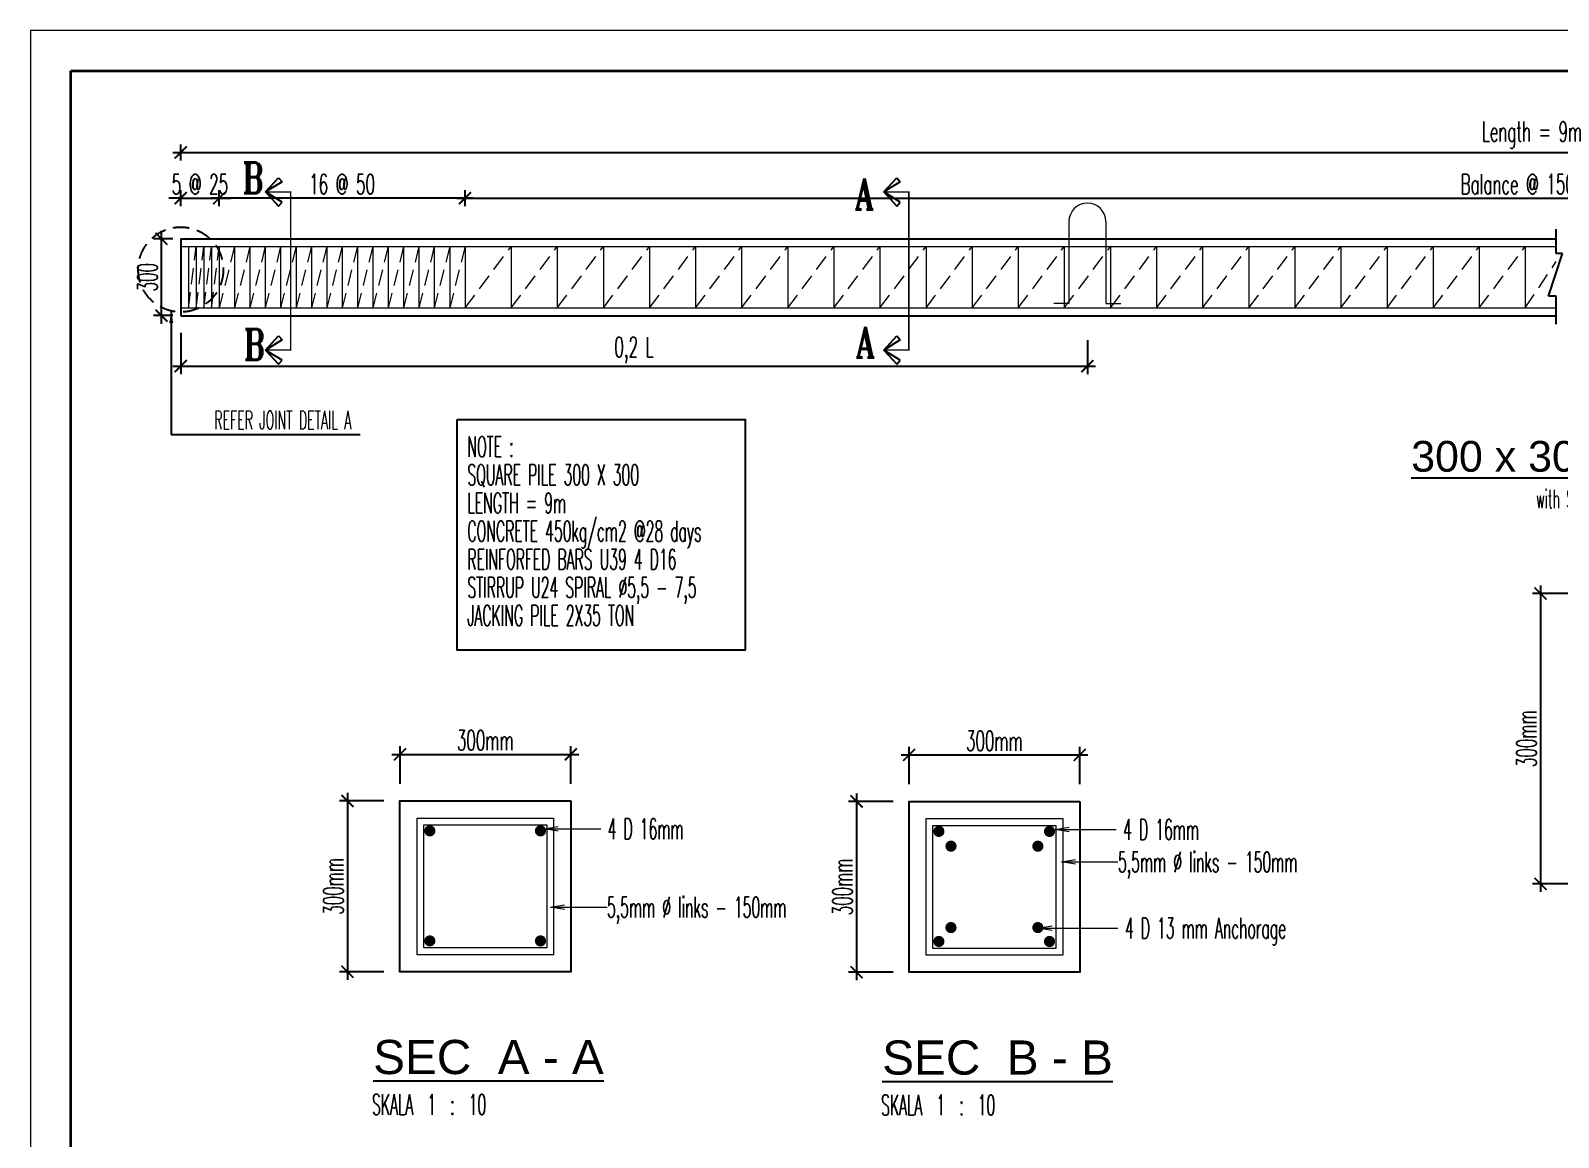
# Model space of a CAD drawing. Header units: inches. Extents: x 266054 to 836293, y -258454 to -102650.
# Drawn here: x 356461 to 375477, y -179813 to -166042 of the extents above; entities that cross this region are included whole.
import ezdxf
from ezdxf.enums import TextEntityAlignment as Align

# ---------------------------------------------------------------- set-up
doc = ezdxf.new("R2010")
doc.units = ezdxf.units.IN
doc.header["$LTSCALE"] = 800
doc.header["$MEASUREMENT"] = 0
doc.linetypes.add('DASHDOT', pattern=[1, 0.5, -0.25, 0, -0.25])
doc.linetypes.add('HIDDEN', pattern=[0.375, 0.25, -0.125])
for name, color, linetype, lineweight in [('BESI', 1, 'Continuous', 13), ('DM', 8, 'Continuous', 5), ('GRS KOP', 1, 'Continuous', 35), ('kop', 7, 'Continuous', 20)]:
    doc.layers.add(name, color=color, linetype=linetype, lineweight=lineweight)
for name, color, linetype in [('HAT', 8, 'Continuous'), ('JD', 2, 'Continuous'), ('LOGO', 7, 'Continuous'), ('TEXT', 4, 'Continuous'), ('TXT', 7, 'Continuous')]:
    doc.layers.add(name, color=color, linetype=linetype)
doc.styles.add('BARU', font='arial.ttf')
doc.styles.add('DICK STYLE 100', font='romans.shx', dxfattribs={"width": 0.6, "height": 300})
doc.styles.add('JD', font='sanss___.ttf', dxfattribs={"height": 600})
doc.styles.add('judul', font='romant.shx', dxfattribs={"height": 0.5})
doc.styles.add('ROMANS', font='romans.shx', dxfattribs={"width": 0.8, "height": 0.25})
doc.styles.add('ROMANTIC', font='romans.shx', dxfattribs={"width": 0.55, "height": 250})
doc.styles.get("Standard").update_dxf_attribs({"font": 'romans.shx'})
doc.dimstyles.new('125', dxfattribs={"dimtxt": 350, "dimasz": 150, "dimexe": 100, "dimexo": 100, "dimgap": 50, "dimtad": 1, "dimdec": 0, "dimlfac": 1.25, "dimrnd": 1, "dimtxsty": 'ROMANTIC', "dimblk": 'ARCHTICK', "dimcen": 25, "dimdle": 100, "dimclrd": 16, "dimclre": 16, "dimclrt": 2, "dimadec": 0, "dimazin": 2, "dimtfac": 1, "dimtdec": 0, "dimtix": 1, "dimtmove": 0, "dimatfit": 3, "dimfxl": 0, "dimarcsym": 0})
doc.dimstyles.new('20', dxfattribs={"dimtxt": 250, "dimasz": 150, "dimexe": 50, "dimexo": 50, "dimgap": 50, "dimtad": 1, "dimdec": 0, "dimlfac": 0.2, "dimrnd": 1, "dimtxsty": 'DICK STYLE 100', "dimblk": 'ARCHTICK', "dimcen": 100, "dimdle": 50, "dimclrd": 18, "dimclre": 18, "dimclrt": 7, "dimadec": 0, "dimazin": 2, "dimtfac": 1, "dimtdec": 0, "dimtix": 1, "dimtmove": 0, "dimatfit": 3, "dimfxl": 0, "dimarcsym": 0})

# ---------------------------------------------------------------- blocks, each defined once
blk = doc.blocks.new('kop')
at = {"layer": 'GRS KOP'}
blk.add_lwpolyline([(1, 54), (83, 54), (83, 1), (1, 1)], close=True, dxfattribs=at)
at = {"layer": 'kop', "color": 7}
for p, q in [((84, 55), (0, 55)), ((0, 55), (0, 0))]:
    blk.add_line(p, q, dxfattribs=at)
at = {"layer": 'kop', "style": 'BARU', "flags": 4}
for p, height in [((73.8, 5.4), 0.35), ((80.303, 5.382), 0.25), ((73.8, 4.9), 0.35), ((80.303, 4.882), 0.25), ((73.8, 4.4), 0.35), ((80.303, 4.382), 0.25)]:
    blk.add_attdef('-', p, '', height=height, dxfattribs=at)
at = {"layer": 'kop', "flags": 4}
for tag, p in [('AR-00', (78.057, 2.648)), ('00', (81.238, 2.647))]:
    blk.add_attdef(tag, text='', height=0.35, dxfattribs=at).set_placement(p, align=Align.MIDDLE)
blk = doc.blocks.new('_ArchTick')
at = {"layer": 'LOGO', "color": 0, "const_width": 0.15}
blk.add_lwpolyline([(-0.5, -0.5), (0.5, 0.5)], dxfattribs=at)
blk = doc.blocks.new('*D239')
at = {"layer": 'Defpoints', "color": 0, "ltscale": 6}
for p in [(376360, -173046), (375254, -176658), (376360, -176658)]:
    blk.add_point(p, dxfattribs=at)
at = {"layer": 'HAT', "color": 16, "lineweight": -2, "ltscale": 6}
for p, q in [((376260, -173046), (375154, -173046)), ((375254, -172946), (375254, -176758)), ((376260, -176658), (375154, -176658))]:
    blk.add_line(p, q, dxfattribs=at)
at = {"layer": 'HAT', "color": 16, "lineweight": -2, "ltscale": 6, "xscale": 150, "yscale": 150, "zscale": 150}
for p, rotation in [((375254, -173046), 90), ((375254, -176658), 270)]:
    blk.add_blockref('_ArchTick', p, dxfattribs=dict(at, rotation=rotation))
at = {"layer": 'HAT', "color": 2, "lineweight": 0, "ltscale": 6, "insert": (375079, -174852), "char_height": 250, "attachment_point": 5, "rotation": 90, "style": 'ROMANTIC'}
blk.add_mtext('300mm', dxfattribs=at)
blk = doc.blocks.new('*D246')
at = {"layer": 'Defpoints', "color": 0, "ltscale": 6}
for p in [(391967, -167558), (358330, -167757), (391967, -167757)]:
    blk.add_point(p, dxfattribs=at)
at = {"layer": 'HAT', "color": 16, "lineweight": -2, "ltscale": 6}
for p, q in [((358330, -167657), (358330, -167458)), ((391967, -167657), (391967, -167458)), ((358230, -167558), (392067, -167558))]:
    blk.add_line(p, q, dxfattribs=at)
at = {"layer": 'HAT', "color": 16, "lineweight": -2, "ltscale": 6, "xscale": 150, "yscale": 150, "zscale": 150, "rotation": 180}
blk.add_blockref('_ArchTick', (358330, -167558), dxfattribs=at)
at = {"layer": 'HAT', "color": 16, "lineweight": -2, "ltscale": 6, "xscale": 150, "yscale": 150, "zscale": 150}
blk.add_blockref('_ArchTick', (391967, -167558), dxfattribs=at)
at = {"layer": 'HAT', "color": 2, "lineweight": 0, "ltscale": 6, "insert": (375148, -167341), "char_height": 250, "attachment_point": 5, "style": 'ROMANTIC'}
blk.add_mtext('Length = 9m', dxfattribs=at)
blk = doc.blocks.new('*D247')
at = {"layer": 'Defpoints', "color": 0, "ltscale": 6}
for p in [(388428, -168128), (361868, -168327), (388428, -168327)]:
    blk.add_point(p, dxfattribs=at)
at = {"layer": 'HAT', "color": 16, "lineweight": -2, "ltscale": 6}
for p, q in [((361868, -168227), (361868, -168028)), ((388428, -168227), (388428, -168028)), ((361768, -168128), (388528, -168128))]:
    blk.add_line(p, q, dxfattribs=at)
at = {"layer": 'HAT', "color": 16, "lineweight": -2, "ltscale": 6, "xscale": 150, "yscale": 150, "zscale": 150, "rotation": 180}
blk.add_blockref('_ArchTick', (361868, -168128), dxfattribs=at)
at = {"layer": 'HAT', "color": 16, "lineweight": -2, "ltscale": 6, "xscale": 150, "yscale": 150, "zscale": 150}
blk.add_blockref('_ArchTick', (388428, -168128), dxfattribs=at)
at = {"layer": 'HAT', "color": 2, "lineweight": 0, "ltscale": 6, "insert": (375148, -167953), "char_height": 250, "attachment_point": 5, "style": 'ROMANTIC'}
blk.add_mtext('Balance @ 150mm', dxfattribs=at)
blk = doc.blocks.new('*D248')
at = {"layer": 'Defpoints', "color": 0, "ltscale": 6}
for p in [(358330, -169704), (369614, -169794), (369614, -170217)]:
    blk.add_point(p, dxfattribs=at)
at = {"layer": 'HAT', "color": 16, "lineweight": -2, "ltscale": 6}
for p, q in [((358330, -169804), (358330, -170317)), ((369614, -169894), (369614, -170317)), ((358230, -170217), (369714, -170217))]:
    blk.add_line(p, q, dxfattribs=at)
at = {"layer": 'HAT', "color": 16, "lineweight": -2, "ltscale": 6, "xscale": 150, "yscale": 150, "zscale": 150, "rotation": 180}
blk.add_blockref('_ArchTick', (358330, -170217), dxfattribs=at)
at = {"layer": 'HAT', "color": 16, "lineweight": -2, "ltscale": 6, "xscale": 150, "yscale": 150, "zscale": 150}
blk.add_blockref('_ArchTick', (369614, -170217), dxfattribs=at)
at = {"layer": 'HAT', "color": 2, "lineweight": 0, "ltscale": 6, "insert": (363972, -170018), "char_height": 250, "attachment_point": 5, "style": 'ROMANTIC'}
blk.add_mtext('0,2 L', dxfattribs=at)
blk = doc.blocks.new('*D249')
at = {"layer": 'Defpoints', "color": 0, "ltscale": 6}
for p in [(358090, -168633), (358330, -168633), (358330, -169589)]:
    blk.add_point(p, dxfattribs=at)
at = {"layer": 'HAT', "color": 16, "lineweight": -2, "ltscale": 6}
for p, q in [((358230, -168633), (357990, -168633)), ((358090, -169689), (358090, -168533)), ((358230, -169589), (357990, -169589))]:
    blk.add_line(p, q, dxfattribs=at)
at = {"layer": 'HAT', "color": 16, "lineweight": -2, "ltscale": 6, "xscale": 150, "yscale": 150, "zscale": 150}
for p, rotation in [((358090, -168633), 90), ((358090, -169589), 270)]:
    blk.add_blockref('_ArchTick', p, dxfattribs=dict(at, rotation=rotation))
at = {"layer": 'HAT', "color": 2, "lineweight": 0, "ltscale": 6, "insert": (357915, -169111), "char_height": 250, "attachment_point": 5, "rotation": 90, "style": 'ROMANTIC'}
blk.add_mtext('300', dxfattribs=at)
blk = doc.blocks.new('*D250')
at = {"layer": 'Defpoints', "color": 0, "ltscale": 6}
for p in [(358808, -168128), (358330, -168327), (358808, -168327)]:
    blk.add_point(p, dxfattribs=at)
at = {"layer": 'HAT', "color": 16, "lineweight": -2, "ltscale": 6}
for p, q in [((358330, -168227), (358330, -168028)), ((358808, -168227), (358808, -168028)), ((358330, -168128), (358180, -168128)), ((358330, -168128), (358808, -168128)), ((358808, -168128), (358958, -168128))]:
    blk.add_line(p, q, dxfattribs=at)
at = {"layer": 'HAT', "color": 16, "lineweight": -2, "ltscale": 6, "xscale": 150, "yscale": 150, "zscale": 150}
blk.add_blockref('_ArchTick', (358330, -168128), dxfattribs=at)
at = {"layer": 'HAT', "color": 16, "lineweight": -2, "ltscale": 6, "xscale": 150, "yscale": 150, "zscale": 150, "rotation": 180}
blk.add_blockref('_ArchTick', (358808, -168128), dxfattribs=at)
at = {"layer": 'HAT', "color": 2, "lineweight": 0, "ltscale": 6, "insert": (358569, -167953), "char_height": 250, "attachment_point": 5, "style": 'ROMANTIC'}
blk.add_mtext('5 @ 25', dxfattribs=at)
blk = doc.blocks.new('*D251')
at = {"layer": 'Defpoints', "color": 0, "ltscale": 6}
for p in [(358808, -168128), (358808, -168327), (361868, -168327)]:
    blk.add_point(p, dxfattribs=at)
at = {"layer": 'HAT', "color": 16, "lineweight": -2, "ltscale": 6}
for p, q in [((358808, -168227), (358808, -168028)), ((361868, -168227), (361868, -168028)), ((361968, -168128), (358708, -168128))]:
    blk.add_line(p, q, dxfattribs=at)
at = {"layer": 'HAT', "color": 16, "lineweight": -2, "ltscale": 6, "xscale": 150, "yscale": 150, "zscale": 150, "rotation": 180}
blk.add_blockref('_ArchTick', (358808, -168128), dxfattribs=at)
at = {"layer": 'HAT', "color": 16, "lineweight": -2, "ltscale": 6, "xscale": 150, "yscale": 150, "zscale": 150}
blk.add_blockref('_ArchTick', (361868, -168128), dxfattribs=at)
at = {"layer": 'HAT', "color": 2, "lineweight": 0, "ltscale": 6, "insert": (360338, -167953), "char_height": 250, "attachment_point": 5, "style": 'ROMANTIC'}
blk.add_mtext('16 @ 50', dxfattribs=at)
blk = doc.blocks.new('*D259')
at = {"layer": 'Defpoints', "color": 0, "ltscale": 6}
for p in [(369520, -175054), (367395, -175520), (369520, -175520)]:
    blk.add_point(p, dxfattribs=at)
at = {"layer": 'HAT', "color": 16, "lineweight": -2, "ltscale": 6}
for p, q in [((367295, -175054), (369620, -175054)), ((367395, -175420), (367395, -174954)), ((369520, -175420), (369520, -174954))]:
    blk.add_line(p, q, dxfattribs=at)
at = {"layer": 'HAT', "color": 16, "lineweight": -2, "ltscale": 6, "xscale": 150, "yscale": 150, "zscale": 150, "rotation": 180}
blk.add_blockref('_ArchTick', (367395, -175054), dxfattribs=at)
at = {"layer": 'HAT', "color": 16, "lineweight": -2, "ltscale": 6, "xscale": 150, "yscale": 150, "zscale": 150}
blk.add_blockref('_ArchTick', (369520, -175054), dxfattribs=at)
at = {"layer": 'HAT', "color": 2, "lineweight": 0, "ltscale": 6, "insert": (368457, -174879), "char_height": 250, "attachment_point": 5, "style": 'ROMANTIC'}
blk.add_mtext('300mm', dxfattribs=at)
blk = doc.blocks.new('_OPEN')
at = {"color": 7, "linetype": 'ByBlock'}
for p, q in [((-1, 0.17), (0, 0)), ((0, 0), (-1, -0.17)), ((0, 0), (-1, 0))]:
    blk.add_line(p, q, dxfattribs=at)
blk = doc.blocks.new('*D261')
at = {"layer": 'Defpoints', "color": 0, "ltscale": 6}
for p in [(367295, -175633), (366741, -177758), (367295, -177758)]:
    blk.add_point(p, dxfattribs=at)
at = {"layer": 'HAT', "color": 16, "lineweight": -2, "ltscale": 6}
for p, q in [((367195, -175633), (366641, -175633)), ((366741, -175533), (366741, -177858)), ((367195, -177758), (366641, -177758))]:
    blk.add_line(p, q, dxfattribs=at)
at = {"layer": 'HAT', "color": 16, "lineweight": -2, "ltscale": 6, "xscale": 150, "yscale": 150, "zscale": 150}
for p, rotation in [((366741, -175633), 90), ((366741, -177758), 270)]:
    blk.add_blockref('_ArchTick', p, dxfattribs=dict(at, rotation=rotation))
at = {"layer": 'HAT', "color": 2, "lineweight": 0, "ltscale": 6, "insert": (366566, -176696), "char_height": 250, "attachment_point": 5, "rotation": 90, "style": 'ROMANTIC'}
blk.add_mtext('300mm', dxfattribs=at)
blk = doc.blocks.new('*D262')
at = {"layer": 'Defpoints', "color": 0, "ltscale": 6}
for p in [(363184, -175047), (361059, -175513), (363184, -175513)]:
    blk.add_point(p, dxfattribs=at)
at = {"layer": 'HAT', "color": 16, "lineweight": -2, "ltscale": 6}
for p, q in [((361059, -175413), (361059, -174947)), ((363184, -175413), (363184, -174947)), ((360959, -175047), (363284, -175047))]:
    blk.add_line(p, q, dxfattribs=at)
at = {"layer": 'HAT', "color": 16, "lineweight": -2, "ltscale": 6, "xscale": 150, "yscale": 150, "zscale": 150, "rotation": 180}
blk.add_blockref('_ArchTick', (361059, -175047), dxfattribs=at)
at = {"layer": 'HAT', "color": 16, "lineweight": -2, "ltscale": 6, "xscale": 150, "yscale": 150, "zscale": 150}
blk.add_blockref('_ArchTick', (363184, -175047), dxfattribs=at)
at = {"layer": 'HAT', "color": 2, "lineweight": 0, "ltscale": 6, "insert": (362121, -174872), "char_height": 250, "attachment_point": 5, "style": 'ROMANTIC'}
blk.add_mtext('300mm', dxfattribs=at)
blk = doc.blocks.new('*D263')
at = {"layer": 'Defpoints', "color": 0, "ltscale": 6}
for p in [(360959, -175627), (360405, -177752), (360959, -177752)]:
    blk.add_point(p, dxfattribs=at)
at = {"layer": 'HAT', "color": 16, "lineweight": -2, "ltscale": 6}
for p, q in [((360859, -175627), (360305, -175627)), ((360405, -175527), (360405, -177852)), ((360859, -177752), (360305, -177752))]:
    blk.add_line(p, q, dxfattribs=at)
at = {"layer": 'HAT', "color": 16, "lineweight": -2, "ltscale": 6, "xscale": 150, "yscale": 150, "zscale": 150}
for p, rotation in [((360405, -175627), 90), ((360405, -177752), 270)]:
    blk.add_blockref('_ArchTick', p, dxfattribs=dict(at, rotation=rotation))
at = {"layer": 'HAT', "color": 2, "lineweight": 0, "ltscale": 6, "insert": (360230, -176689), "char_height": 250, "attachment_point": 5, "rotation": 90, "style": 'ROMANTIC'}
blk.add_mtext('300mm', dxfattribs=at)

msp = doc.modelspace()

# ---------------------------------------------------------------- linework, layer by layer
at = {"color": 8, "linetype": 'Continuous'}
for p, q in [((359547.4, -167873), (359592, -167925.5)), ((367241, -167873), (367285.6, -167925.5)), ((359592, -167925.5), (359386, -168050.6)), ((359592, -168175.7), (359386, -168050.6)), ((367285.6, -167925.5), (367079.6, -168050.6)), ((367285.6, -168175.7), (367079.6, -168050.6)), ((359547.4, -168228.1), (359592, -168175.7)), ((367241, -168228.1), (367285.6, -168175.7)), ((359592, -169891.5), (359386, -170016.6)), ((359547.4, -169839.1), (359592, -169891.5)), ((367285.6, -169891.5), (367079.6, -170016.6)), ((367241, -169839.1), (367285.6, -169891.5)), ((359592, -170141.7), (359386, -170016.6)), ((359547.4, -170194.1), (359592, -170141.7)), ((367285.6, -170141.7), (367079.6, -170016.6)), ((367241, -170194.1), (367285.6, -170141.7))]:
    msp.add_line(p, q, dxfattribs=at)
at = {"layer": 'BESI', "color": 1, "linetype": 'Continuous'}
for p, q in [((369384.5, -168418.9), (369384.5, -169437.5)), ((369843.5, -168418.9), (369843.5, -169437.5)), ((358330.3, -168728.7), (375450.6, -168728.7)), ((358425.9, -168728.7), (358425.9, -169493.7)), ((358521.5, -168728.7), (358521.5, -169493.7)), ((358617.2, -168728.7), (358617.2, -169493.7)), ((358712.8, -168728.7), (358712.8, -169493.7)), ((358808.4, -168728.7), (358808.4, -169493.7)), ((358999.7, -168728.7), (358999.7, -169493.7)), ((359190.9, -168728.7), (359190.9, -169493.7)), ((359382.2, -168728.7), (359382.2, -169493.7)), ((359573.4, -168728.7), (359573.4, -169493.7)), ((359764.7, -168728.7), (359764.7, -169493.7)), ((359955.9, -168728.7), (359955.9, -169493.7)), ((360147.2, -168728.7), (360147.2, -169493.7)), ((360338.4, -168728.7), (360338.4, -169493.7)), ((360529.7, -168728.7), (360529.7, -169493.7)), ((360720.9, -168728.7), (360720.9, -169493.7)), ((360912.2, -168728.7), (360912.2, -169493.7)), ((361103.4, -168728.7), (361103.4, -169493.7)), ((361294.7, -168728.7), (361294.7, -169493.7)), ((361485.9, -168728.7), (361485.9, -169493.7)), ((361677.2, -168728.7), (361677.2, -169493.7)), ((361868.4, -168728.7), (361868.4, -169493.7)), ((362442.2, -168728.7), (362442.2, -169493.7)), ((363015.9, -168728.7), (363015.9, -169493.7)), ((363589.7, -168728.7), (363589.7, -169493.7)), ((364163.4, -168728.7), (364163.4, -169493.7)), ((364737.2, -168728.7), (364737.2, -169493.7)), ((365310.9, -168728.7), (365310.9, -169493.7)), ((365884.7, -168728.7), (365884.7, -169493.7)), ((366458.4, -168728.7), (366458.4, -169493.7)), ((367032.2, -168728.7), (367032.2, -169493.7)), ((367605.9, -168728.7), (367605.9, -169493.7)), ((368179.7, -168728.7), (368179.7, -169493.7)), ((368753.4, -168728.7), (368753.4, -169493.7)), ((369327.2, -168728.7), (369327.2, -169493.7)), ((369900.9, -168728.7), (369900.9, -169493.7)), ((370474.7, -168728.7), (370474.7, -169493.7)), ((371048.4, -168728.7), (371048.4, -169493.7)), ((371622.2, -168728.7), (371622.2, -169493.7)), ((372195.9, -168728.7), (372195.9, -169493.7)), ((372769.7, -168728.7), (372769.7, -169493.7)), ((373343.4, -168728.7), (373343.4, -169493.7)), ((373917.2, -168728.7), (373917.2, -169493.7)), ((374490.9, -168728.7), (374490.9, -169493.7)), ((375064.7, -168728.7), (375064.7, -169493.7)), ((358330.3, -169493.7), (375450.6, -169493.7)), ((369384.5, -169437.5), (369198.6, -169437.5)), ((369843.5, -169437.5), (370029.4, -169437.5))]:
    msp.add_line(p, q, dxfattribs=at)
at = {"layer": 'BESI', "color": 1, "linetype": 'HIDDEN'}
for p, q in [((358425.9, -169493.7), (358521.5, -168728.7)), ((358521.5, -169493.7), (358617.2, -168728.7)), ((358617.2, -169493.7), (358712.8, -168728.7)), ((358712.8, -169493.7), (358808.4, -168728.7)), ((358999.7, -168728.7), (358808.4, -169493.7)), ((359190.9, -168728.7), (358999.7, -169493.7)), ((359382.2, -168728.7), (359190.9, -169493.7)), ((359573.4, -168728.7), (359382.2, -169493.7)), ((359764.7, -168728.7), (359573.4, -169493.7)), ((359955.9, -168728.7), (359764.7, -169493.7)), ((360147.2, -168728.7), (359955.9, -169493.7)), ((360338.4, -168728.7), (360147.2, -169493.7)), ((360529.7, -168728.7), (360338.4, -169493.7)), ((360720.9, -168728.7), (360529.7, -169493.7)), ((360912.2, -168728.7), (360720.9, -169493.7)), ((361103.4, -168728.7), (360912.2, -169493.7)), ((361294.7, -168728.7), (361103.4, -169493.7)), ((361485.9, -168728.7), (361294.7, -169493.7)), ((361677.2, -168728.7), (361485.9, -169493.7)), ((361868.4, -168728.7), (361677.2, -169493.7)), ((361868.4, -169493.7), (362442.2, -168728.7)), ((362442.2, -169493.7), (363015.9, -168728.7)), ((363015.9, -169493.7), (363589.7, -168728.7)), ((363589.7, -169493.7), (364163.4, -168728.7)), ((364163.4, -169493.7), (364737.2, -168728.7)), ((364737.2, -169493.7), (365310.9, -168728.7)), ((365310.9, -169493.7), (365884.7, -168728.7)), ((365884.7, -169493.7), (366458.4, -168728.7)), ((366458.4, -169493.7), (367032.2, -168728.7)), ((367032.2, -169493.7), (367605.9, -168728.7)), ((367605.9, -169493.7), (368179.7, -168728.7)), ((368179.7, -169493.7), (368753.4, -168728.7)), ((368753.4, -169493.7), (369327.2, -168728.7)), ((369327.2, -169493.7), (369900.9, -168728.7)), ((369900.9, -169493.7), (370474.7, -168728.7)), ((370474.7, -169493.7), (371048.4, -168728.7)), ((371048.4, -169493.7), (371622.2, -168728.7)), ((371622.2, -169493.7), (372195.9, -168728.7)), ((372195.9, -169493.7), (372769.7, -168728.7)), ((372769.7, -169493.7), (373343.4, -168728.7)), ((373343.4, -169493.7), (373917.2, -168728.7)), ((373917.2, -169493.7), (374490.9, -168728.7)), ((374490.9, -169493.7), (375064.7, -168728.7)), ((375064.7, -169493.7), (375450.6, -168916.5))]:
    msp.add_line(p, q, dxfattribs=at)
at = {"layer": 'BESI', "color": 1, "linetype": 'Continuous'}
for points in [[(362971.4, -175839.4), (362971.4, -177539.4), (361271.4, -177539.4), (361271.4, -175839.4)], [(369307.3, -175846), (369307.3, -177546), (367607.3, -177546), (367607.3, -175846)], [(362886.4, -175924.4), (362886.4, -177454.4), (361356.4, -177454.4), (361356.4, -175924.4)], [(369222.3, -175931), (369222.3, -177461), (367692.3, -177461), (367692.3, -175931)]]:
    msp.add_lwpolyline(points, close=True, dxfattribs=at)
at = {"layer": 'BESI', "const_width": 69.4}
for points in [[(361395.5, -175999.1, 1), (361464.9, -175999.1, 1)], [(362772.5, -175999.1, 1), (362841.9, -175999.1, 1)], [(367731.4, -176005.6, 1), (367800.8, -176005.6, 1)], [(369108.4, -176005.6, 1), (369177.8, -176005.6, 1)], [(367881.9, -176189.5, -1), (367951.2, -176189.5, -1)], [(369032.8, -176189.5, 1), (368963.4, -176189.5, 1)], [(367881.9, -177202.4, 1), (367951.2, -177202.4, 1)], [(369032.8, -177202.4, -1), (368963.4, -177202.4, -1)], [(361395.5, -177368.4, 1), (361464.9, -177368.4, 1)], [(362772.5, -177368.4, 1), (362841.9, -177368.4, 1)], [(367731.4, -177374.9, 1), (367800.8, -177374.9, 1)], [(369108.4, -177374.9, 1), (369177.8, -177374.9, 1)]]:
    msp.add_lwpolyline(points, format="xyb", close=True, dxfattribs=at)
at = {"layer": 'BESI', "color": 1, "linetype": 'Continuous'}
msp.add_arc((369614, -168418.9), 229.5, 0, 180, dxfattribs=at)
at = {"layer": 'DM', "linetype": 'ByBlock'}
for p, q in [((363026.6, -175974.7), (363557.3, -175974.7)), ((369386.3, -175981.2), (369973.1, -175981.2)), ((369464.5, -176385.8), (369995.2, -176385.8)), ((363104.8, -176948.8), (363635.5, -176948.8)), ((369175.5, -177210.3), (369995.2, -177210.3))]:
    msp.add_line(p, q, dxfattribs=at)
at = {"layer": 'TEXT'}
msp.add_lwpolyline([(361769.7, -170882.2), (365353.1, -170882.2), (365353.1, -173748.9), (361769.7, -173748.9)], close=True, dxfattribs=at)
at = {"layer": 'TXT', "color": 7, "linetype": 'DASHDOT'}
for p, q in [((359386, -168050.6), (359547.4, -167873)), ((367079.6, -168050.6), (367241, -167873)), ((359386, -168050.6), (359547.4, -168228.1)), ((367079.6, -168050.6), (367241, -168228.1)), ((359386, -170016.6), (359547.4, -169839.1)), ((367079.6, -170016.6), (367241, -169839.1)), ((359386, -170016.6), (359547.4, -170194.1)), ((367079.6, -170016.6), (367241, -170194.1))]:
    msp.add_line(p, q, dxfattribs=at)
at = {"layer": 'TXT', "color": 7, "linetype": 'Continuous'}
for p, q in [((358330.3, -168633.1), (375450.6, -168633.1)), ((358330.3, -168633.1), (358330.3, -169589.4)), ((375450.6, -168815.9), (375450.6, -168513.8)), ((375353.8, -169347.6), (375527.9, -168815.9)), ((375527.9, -168815.9), (375450.6, -168815.9)), ((375450.6, -169347.6), (375353.8, -169347.6)), ((375450.6, -169694.9), (375450.6, -169347.6)), ((358330.3, -169589.4), (375450.6, -169589.4))]:
    msp.add_line(p, q, dxfattribs=at)
at = {"layer": 'TXT', "color": 7, "linetype": 'DASHDOT', "const_width": 19.1}
for points in [[(359386, -170016.6), (359697.7, -170016.6), (359697.7, -168050.6), (359386, -168050.6)], [(367079.6, -170016.6), (367391.3, -170016.6), (367391.3, -168050.6), (367079.6, -168050.6)]]:
    msp.add_lwpolyline(points, dxfattribs=at)
at = {"layer": 'TXT', "color": 7, "linetype": 'Continuous'}
for points in [[(363183.9, -175626.9), (363183.9, -177751.9), (361058.9, -177751.9), (361058.9, -175626.9)], [(369519.8, -175633.5), (369519.8, -177758.5), (367394.8, -177758.5), (367394.8, -175633.5)]]:
    msp.add_lwpolyline(points, close=True, dxfattribs=at)
at = {"layer": 'TXT', "color": 7, "linetype": 'HIDDEN'}
msp.add_circle((358330.3, -169015.6), 529, dxfattribs=at)

# ---------------------------------------------------------------- block references
at = {"layer": 'DM', "linetype": 'ByBlock', "xscale": 173.4000000000233, "yscale": 173.4000000000233, "zscale": 173.4, "rotation": 180}
for p in [(362853.2, -175974.7), (369212.9, -175981.2), (369291.1, -176385.8), (362931.4, -176948.8), (369002.1, -177210.3)]:
    msp.add_blockref('_OPEN', p, dxfattribs=at)
at = {"layer": 'kop', "xscale": 500, "yscale": 500, "zscale": 500}
msp.add_blockref('kop', (356460.8, -193542.5), dxfattribs=at)

# ---------------------------------------------------------------- texts
at = {"layer": 'JD', "style": 'JD'}
for s, height, p in [('%%U300 x 300 SQ Pile', 382.5, (373644.3, -171530.5)), ('%%USEC  A - A', 425, (360724.9, -179025)), ('%%USEC  B - B', 425, (367060.8, -179031.6))]:
    msp.add_text(s, height=height, dxfattribs=at).set_placement(p)
at = {"layer": 'TEXT', "color": 3}
for s, height, style, width, p in [('B', 382.5, 'judul', 0.75, (359094.2, -168066.8)), ('A', 382.5, 'judul', 0.75, (366715.8, -168266.5)), ('B', 382.5, 'judul', 0.75, (359110.6, -170139.5)), ('A', 382.5, 'judul', 0.75, (366728.4, -170110.6)), ('SKALA  1  :  10', 255, 'ROMANS', 0.5, (360711.3, -179531.5)), ('SKALA  1  :  10', 255, 'ROMANS', 0.5, (367047.2, -179538))]:
    msp.add_text(s, height=height, dxfattribs=dict(at, style=style, width=width)).set_placement(p)
at = {"layer": 'TEXT', "style": 'ROMANS', "width": 0.5}
msp.add_text('REFER JOINT DETAIL A', height=229.5, dxfattribs=at).set_placement((360453.1, -170888.7), align=Align.MIDDLE_RIGHT)
for s, p in [('NOTE :', (361898.2, -171220.2)), ('SQUARE PILE 300 X 300', (361898.2, -171570.2)), ('LENGTH = 9m', (361898.2, -171920.2)), ('CONCRETE 450kg/cm2 @28 days', (361898.2, -172270.2)), ('REINFORFED BARS U39 4 D16', (361898.2, -172620.2)), ('STIRRUP U24 SPIRAL %%C5,5 - 7,5', (361898.2, -172970.2)), ('JACKING PILE 2X35 TON', (361898.2, -173320.2)), (' 4 D 16mm', (363557.3, -175974.7)), (' 4 D 16mm', (369973.1, -175981.2)), ('5,5mm %%c links - 150mm', (369995.2, -176385.8)), ('5,5mm %%c links - 150mm', (363635.5, -176948.8)), (' 4 D 13 mm Anchorage', (369995.2, -177210.3))]:
    msp.add_text(s, height=255, dxfattribs=at).set_placement(p, align=Align.MIDDLE_LEFT)
msp.add_text('with STEEL PLATE JOINT', height=229.5, dxfattribs=at).set_placement((375196.8, -171983.7))

# ---------------------------------------------------------------- dimensions: what is measured, and where the dimension line sits
at = {"layer": 'HAT', "color": 0, "lineweight": 0, "ltscale": 6}
for base, p1, p2, text, picture, middle in [((391966.6, -167557.7), (358330.3, -167757.3), (391966.6, -167757.3), 'Length = 9m', '*D246', (375148.4, -167341)), ((358808.4, -168127.6), (358330.3, -168327.3), (358808.4, -168327.3), '5 @ 25', '*D250', (358569.4, -167952.6)), ((358808.4, -168127.6), (361868.4, -168327.3), (358808.4, -168327.3), '16 @ 50', '*D251', (360338.4, -167952.6)), ((388428.5, -168127.6), (361868.4, -168327.3), (388428.5, -168327.3), 'Balance @ 150mm', '*D247', (375148.4, -167952.6)), ((369614, -170217), (358330.3, -169704.1), (369614, -169793.6), '0,2 L', '*D248', (363972.2, -170018.2)), ((363183.9, -175047), (361058.9, -175513), (363183.9, -175513), '300mm', '*D262', (362121.4, -174872)), ((369519.8, -175053.6), (367394.8, -175519.6), (369519.8, -175519.6), '300mm', '*D259', (368457.3, -174878.6))]:
    dim = msp.add_linear_dim(base=base, p1=p1, p2=p2, text=text, dimstyle='125', override={"dimlfac": 0.2}, dxfattribs=at)
    dim.commit()
    dim.dimension.update_dxf_attribs({"geometry": picture, "text_midpoint": middle})
for base, p1, p2, text, picture, middle in [((358089.7, -168633.1), (358330.3, -169589.4), (358330.3, -168633.1), '300', '*D249', (357914.7, -169111.2)), ((375253.6, -176658.3), (376360.3, -173045.8), (376360.3, -176658.3), '300mm', '*D239', (375078.6, -174852)), ((360405.3, -177751.9), (360958.6, -175626.9), (360958.6, -177751.9), '300mm', '*D263', (360230.3, -176689.4)), ((366741.2, -177758.5), (367294.5, -175633.5), (367294.5, -177758.5), '300mm', '*D261', (366566.2, -176696))]:
    dim = msp.add_linear_dim(base=base, p1=p1, p2=p2, angle=90, text=text, dimstyle='125', override={"dimlfac": 0.2}, dxfattribs=at)
    dim.commit()
    dim.dimension.update_dxf_attribs({"geometry": picture, "text_midpoint": middle})

# ---------------------------------------------------------------- leaders
at = {"layer": 'TXT'}
msp.add_leader([(358211.4, -169531.1), (358211.4, -171068.4), (360562.3, -171068.4)], dimstyle='20', override={"dimgap": 100, "dimtad": 0}, dxfattribs=at)

doc.saveas('drawing.dxf')
